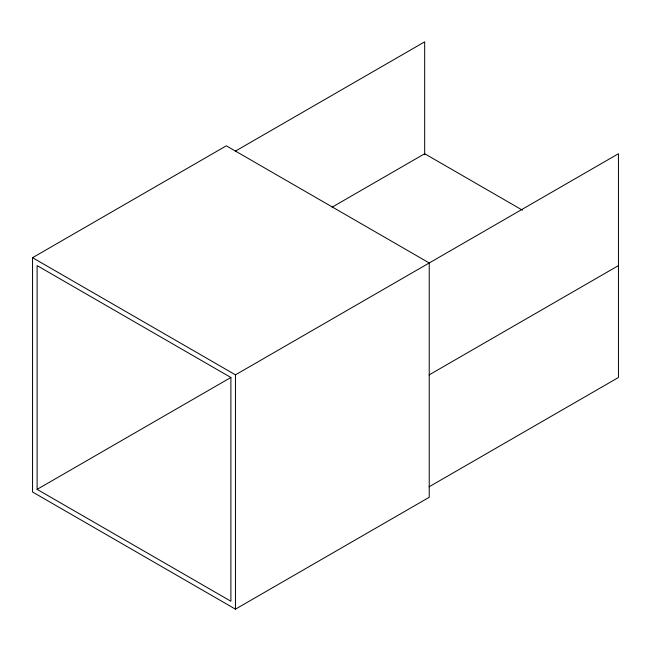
<?xml version="1.0" encoding="UTF-8"?>
<svg xmlns="http://www.w3.org/2000/svg" width="651" height="651" viewBox="0 0 651 651"><rect width="100%" height="100%" fill="white"/><g stroke="black" fill="none" stroke-linecap="round" stroke-linejoin="round"><path stroke-width="0.98" d="M32.55 257.69L226.328 145.816L429.237 262.971L429.237 497.274L235.459 609.149L32.55 492.001L32.55 257.69L235.459 374.846L618.45 153.726L618.45 377.482L429.074 486.818M235.296 151.187L424.672 41.851L424.672 154.751M332.189 207.124L424.672 153.734L522.444 210.175M37.115 489.365L230.893 377.482L230.893 601.239L37.115 489.365L37.115 265.608L230.893 377.482M429.074 374.943L618.45 265.608M235.459 374.846L235.459 609.149"/></g></svg>
